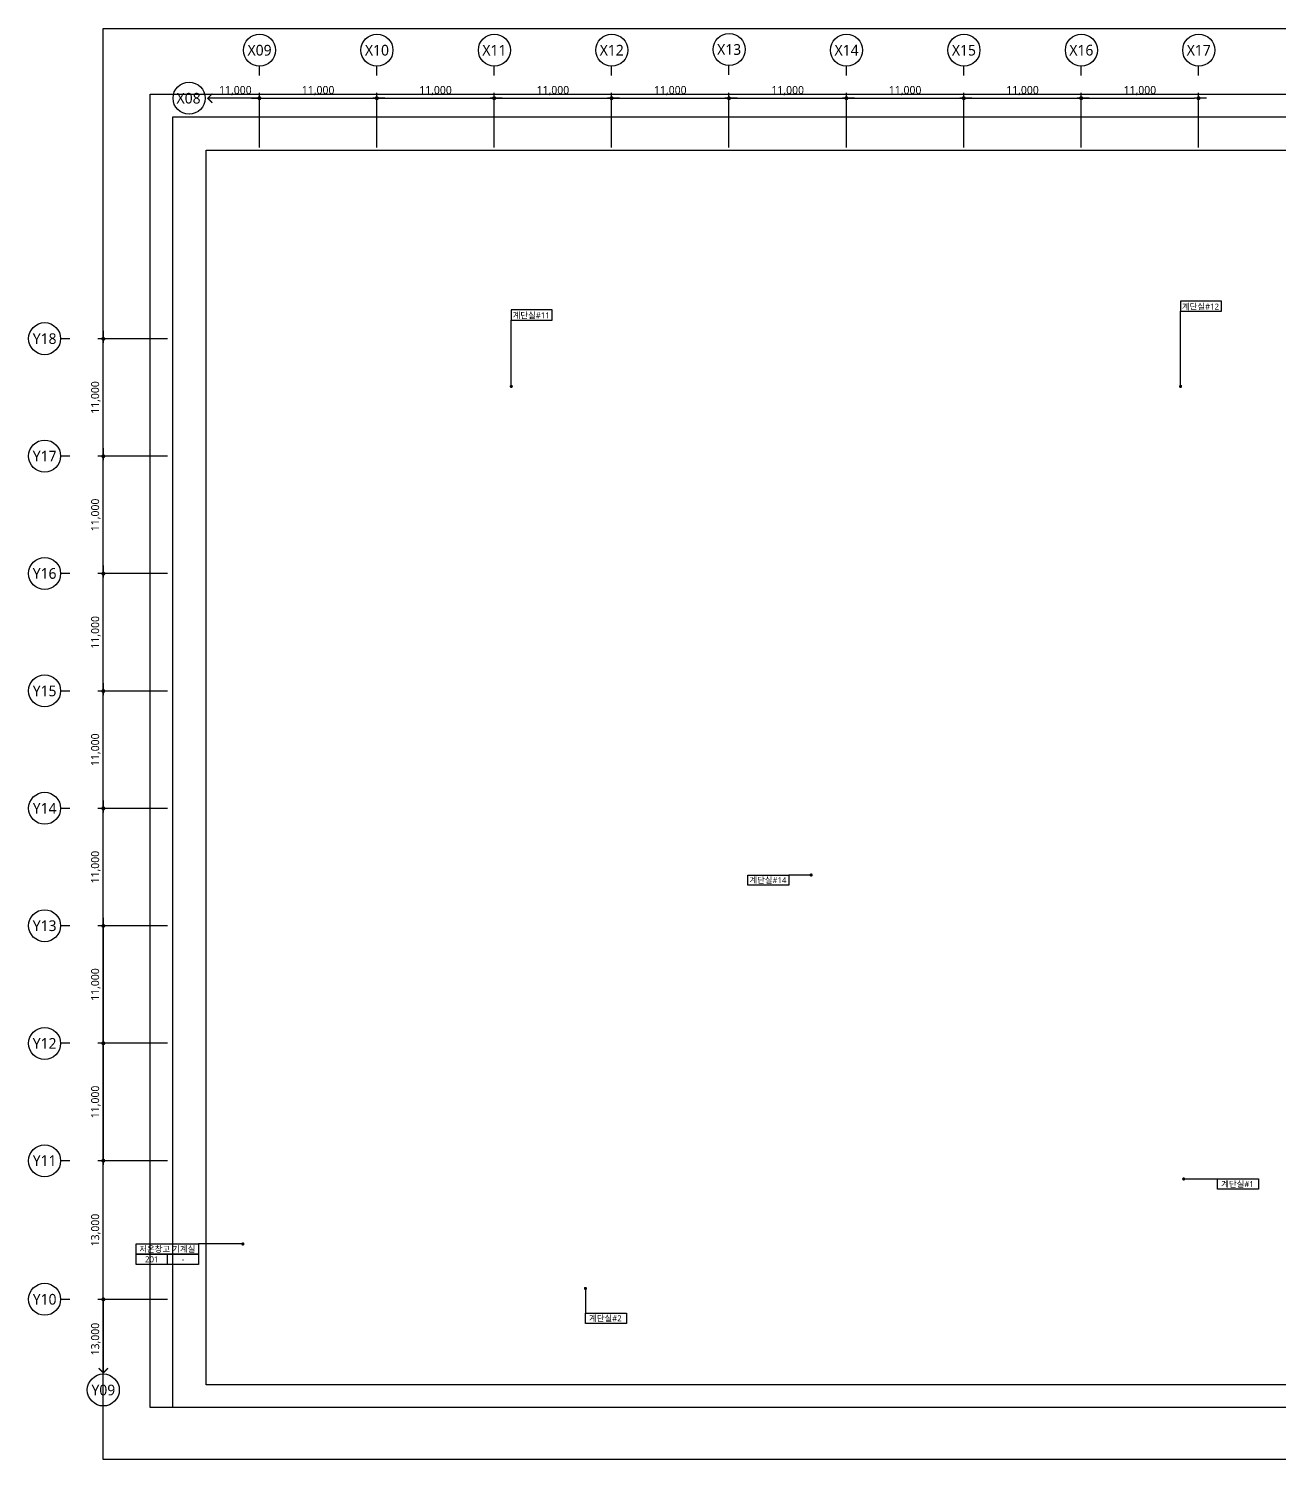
# Model space of a CAD drawing. Header units: millimetres. Extents: x 717452 to 1115512, y -611281 to 2012373.
# Drawn here: x 920452 to 1037648, y 690325 to 824373 of the extents above; entities that cross this region are included whole.
import ezdxf
from ezdxf.enums import TextEntityAlignment as Align

# ---------------------------------------------------------------- set-up
doc = ezdxf.new("R2010")
doc.units = ezdxf.units.MM
doc.header["$PDSIZE"] = -10
doc.layers.get('0').update_dxf_attribs({"linetype": 'CONTINUOUS'})
doc.layers.get('DEFPOINTS').update_dxf_attribs({"color": 146, "linetype": 'CONTINUOUS'})
for name, color, linetype, lineweight in [('A-AXIS-BUBL', 7, 'CONTINUOUS', 25), ('A-DIMS', 7, 'CONTINUOUS', 25), ('A-MKXS-LEAD', 7, 'CONTINUOUS', 25), ('A-MKXX-NAME', 3, 'CONTINUOUS', 25), ('A-MKXX-SYMB', 7, 'CONTINUOUS', 25), ('A-XXXX-SYMB', 7, 'CONTINUOUS', 25), ('A-XXXX-TXT2', 3, 'CONTINUOUS', 25)]:
    doc.layers.add(name, color=color, linetype=linetype, lineweight=lineweight)
doc.styles.add('HY울릉도L', font='H2GTRE.TTF')
doc.styles.add('맑은고딕', font='malgun.ttf')
doc.dimstyles.new('CDIM', dxfattribs={"dimtxt": 3, "dimasz": 1.5, "dimexe": 2, "dimexo": 1, "dimgap": 1, "dimtad": 1, "dimdec": 0, "dimrnd": 0.5, "dimzin": 0, "dimdsep": 32, "dimlunit": 6, "dimtxsty": 'HY울릉도L', "dimblk1": '_CIDOT', "dimblk2": '_CIDOT', "dimsah": 1, "dimcen": 5.5, "dimclrd": 2, "dimclre": 2, "dimclrt": 7, "dimadec": 0, "dimazin": 0, "dimtfac": 1, "dimtdec": 0, "dimtix": 1, "dimtmove": 2, "dimatfit": 1, "dimldrblk": '_CIDOT', "dimfxl": 1, "dimtolj": 1, "dimtzin": 0, "dimlwd": -1, "dimarcsym": 0})

# ---------------------------------------------------------------- blocks, each defined once
blk = doc.blocks.new('_CIDOT')
at = {"color": 0, "linetype": 'ByBlock'}
blk.add_line((2, 0), (-1, 0), dxfattribs=at)
at = {"color": 0, "linetype": 'ByBlock', "const_width": 0.5}
blk.add_lwpolyline([(-0.25, 0, 1), (0.25, 0, 1)], format="xyb", close=True, dxfattribs=at)
blk = doc.blocks.new('*D141')
at = {"layer": 'A-DIMS', "lineweight": -2, "transparency": 16777216}
for p, q in [((933452, -24188), (926952, -24188)), ((933452, -37188), (926952, -37188))]:
    blk.add_line(p, q, dxfattribs=at)
at = {"layer": 'A-DIMS', "transparency": 16777216}
blk.add_line((927452, -36813), (927452, -24563), dxfattribs=at)
at = {"layer": 'DEFPOINTS', "color": 0, "transparency": 16777216}
for p in [(927452, -24188), (933702, -24188), (933702, -37188)]:
    blk.add_point(p, dxfattribs=at)
at = {"layer": 'A-DIMS', "transparency": 16777216, "xscale": 375, "yscale": 375, "zscale": 375}
for p, rotation in [((927452, -24188), 90), ((927452, -37188), 270)]:
    blk.add_blockref('_CIDOT', p, dxfattribs=dict(at, rotation=rotation))
at = {"layer": 'A-DIMS', "color": 3, "transparency": 16777216, "insert": (926750, -30688), "char_height": 750, "attachment_point": 5, "rotation": 90, "style": '맑은고딕'}
blk.add_mtext('\\A1;13,000', dxfattribs=at)
blk = doc.blocks.new('*D142')
at = {"layer": 'A-DIMS', "lineweight": -2, "transparency": 16777216}
for p, q in [((933452, 30812), (926952, 30812)), ((933452, 19812), (926952, 19812))]:
    blk.add_line(p, q, dxfattribs=at)
at = {"layer": 'A-DIMS', "transparency": 16777216}
blk.add_line((927452, 20187), (927452, 30437), dxfattribs=at)
at = {"layer": 'DEFPOINTS', "color": 0, "transparency": 16777216}
for p in [(927452, 30812), (933702, 30812), (933702, 19812)]:
    blk.add_point(p, dxfattribs=at)
at = {"layer": 'A-DIMS', "transparency": 16777216, "xscale": 375, "yscale": 375, "zscale": 375}
for p, rotation in [((927452, 30812), 90), ((927452, 19812), 270)]:
    blk.add_blockref('_CIDOT', p, dxfattribs=dict(at, rotation=rotation))
at = {"layer": 'A-DIMS', "color": 3, "transparency": 16777216, "insert": (926750, 25312), "char_height": 750, "attachment_point": 5, "rotation": 90, "style": '맑은고딕'}
blk.add_mtext('\\A1;11,000', dxfattribs=at)
blk = doc.blocks.new('*D143')
at = {"layer": 'A-DIMS', "lineweight": -2, "transparency": 16777216}
for p, q in [((933452, 19812), (926952, 19812)), ((933452, 8812), (926952, 8812))]:
    blk.add_line(p, q, dxfattribs=at)
at = {"layer": 'A-DIMS', "transparency": 16777216}
blk.add_line((927452, 9187), (927452, 19437), dxfattribs=at)
at = {"layer": 'DEFPOINTS', "color": 0, "transparency": 16777216}
for p in [(927452, 19812), (933702, 19812), (933702, 8812)]:
    blk.add_point(p, dxfattribs=at)
at = {"layer": 'A-DIMS', "transparency": 16777216, "xscale": 375, "yscale": 375, "zscale": 375}
for p, rotation in [((927452, 19812), 90), ((927452, 8812), 270)]:
    blk.add_blockref('_CIDOT', p, dxfattribs=dict(at, rotation=rotation))
at = {"layer": 'A-DIMS', "color": 3, "transparency": 16777216, "insert": (926750, 14312), "char_height": 750, "attachment_point": 5, "rotation": 90, "style": '맑은고딕'}
blk.add_mtext('\\A1;11,000', dxfattribs=at)
blk = doc.blocks.new('*D144')
at = {"layer": 'A-DIMS', "lineweight": -2, "transparency": 16777216}
for p, q in [((933452, 8812), (926952, 8812)), ((933452, -2188), (926952, -2188))]:
    blk.add_line(p, q, dxfattribs=at)
at = {"layer": 'A-DIMS', "transparency": 16777216}
blk.add_line((927452, -1813), (927452, 8437), dxfattribs=at)
at = {"layer": 'DEFPOINTS', "color": 0, "transparency": 16777216}
for p in [(927452, 8812), (933702, 8812), (933702, -2188)]:
    blk.add_point(p, dxfattribs=at)
at = {"layer": 'A-DIMS', "transparency": 16777216, "xscale": 375, "yscale": 375, "zscale": 375}
for p, rotation in [((927452, 8812), 90), ((927452, -2188), 270)]:
    blk.add_blockref('_CIDOT', p, dxfattribs=dict(at, rotation=rotation))
at = {"layer": 'A-DIMS', "color": 3, "transparency": 16777216, "insert": (926750, 3312), "char_height": 750, "attachment_point": 5, "rotation": 90, "style": '맑은고딕'}
blk.add_mtext('\\A1;11,000', dxfattribs=at)
blk = doc.blocks.new('*D145')
at = {"layer": 'A-DIMS', "lineweight": -2, "transparency": 16777216}
for p, q in [((933452, -13188), (926952, -13188)), ((933452, -24188), (926952, -24188))]:
    blk.add_line(p, q, dxfattribs=at)
at = {"layer": 'A-DIMS', "transparency": 16777216}
blk.add_line((927452, -13563), (927452, -23813), dxfattribs=at)
at = {"layer": 'DEFPOINTS', "color": 0, "transparency": 16777216}
for p in [(933702, -13188), (927452, -24188), (933702, -24188)]:
    blk.add_point(p, dxfattribs=at)
at = {"layer": 'A-DIMS', "transparency": 16777216, "xscale": 375, "yscale": 375, "zscale": 375}
for p, rotation in [((927452, -13188), 90), ((927452, -24188), 270)]:
    blk.add_blockref('_CIDOT', p, dxfattribs=dict(at, rotation=rotation))
at = {"layer": 'A-DIMS', "color": 3, "transparency": 16777216, "insert": (926750, -18688), "char_height": 750, "attachment_point": 5, "rotation": 90, "style": '맑은고딕'}
blk.add_mtext('\\A1;11,000', dxfattribs=at)
blk = doc.blocks.new('*D146')
at = {"layer": 'A-DIMS', "lineweight": -2, "transparency": 16777216}
for p, q in [((933452, -2188), (926952, -2188)), ((933452, -13188), (926952, -13188))]:
    blk.add_line(p, q, dxfattribs=at)
at = {"layer": 'A-DIMS', "transparency": 16777216}
blk.add_line((927452, -2563), (927452, -12813), dxfattribs=at)
at = {"layer": 'DEFPOINTS', "color": 0, "transparency": 16777216}
for p in [(933702, -2188), (927452, -13188), (933702, -13188)]:
    blk.add_point(p, dxfattribs=at)
at = {"layer": 'A-DIMS', "transparency": 16777216, "xscale": 375, "yscale": 375, "zscale": 375}
for p, rotation in [((927452, -2188), 90), ((927452, -13188), 270)]:
    blk.add_blockref('_CIDOT', p, dxfattribs=dict(at, rotation=rotation))
at = {"layer": 'A-DIMS', "color": 3, "transparency": 16777216, "insert": (926750, -7688), "char_height": 750, "attachment_point": 5, "rotation": 90, "style": '맑은고딕'}
blk.add_mtext('\\A1;11,000', dxfattribs=at)
blk = doc.blocks.new('*D139')
at = {"layer": 'A-DIMS', "lineweight": -2, "transparency": 16777216}
for p, q in [((933452, 41812), (926952, 41812)), ((933452, 30812), (926952, 30812))]:
    blk.add_line(p, q, dxfattribs=at)
at = {"layer": 'A-DIMS', "transparency": 16777216}
blk.add_line((927452, 31187), (927452, 41437), dxfattribs=at)
at = {"layer": 'DEFPOINTS', "color": 0, "transparency": 16777216}
for p in [(927452, 41812), (933702, 41812), (933702, 30812)]:
    blk.add_point(p, dxfattribs=at)
at = {"layer": 'A-DIMS', "transparency": 16777216, "xscale": 375, "yscale": 375, "zscale": 375}
for p, rotation in [((927452, 41812), 90), ((927452, 30812), 270)]:
    blk.add_blockref('_CIDOT', p, dxfattribs=dict(at, rotation=rotation))
at = {"layer": 'A-DIMS', "color": 3, "transparency": 16777216, "insert": (926750, 36312), "char_height": 750, "attachment_point": 5, "rotation": 90, "style": '맑은고딕'}
blk.add_mtext('\\A1;11,000', dxfattribs=at)
blk = doc.blocks.new('*D140')
at = {"layer": 'A-DIMS', "lineweight": -2, "transparency": 16777216}
for p, q in [((933452, 52812), (926952, 52812)), ((933452, 41812), (926952, 41812))]:
    blk.add_line(p, q, dxfattribs=at)
at = {"layer": 'A-DIMS', "transparency": 16777216}
blk.add_line((927452, 42187), (927452, 52437), dxfattribs=at)
at = {"layer": 'DEFPOINTS', "color": 0, "transparency": 16777216}
for p in [(927452, 52812), (933702, 52812), (933702, 41812)]:
    blk.add_point(p, dxfattribs=at)
at = {"layer": 'A-DIMS', "transparency": 16777216, "xscale": 375, "yscale": 375, "zscale": 375}
for p, rotation in [((927452, 52812), 90), ((927452, 41812), 270)]:
    blk.add_blockref('_CIDOT', p, dxfattribs=dict(at, rotation=rotation))
at = {"layer": 'A-DIMS', "color": 3, "transparency": 16777216, "insert": (926750, 47312), "char_height": 750, "attachment_point": 5, "rotation": 90, "style": '맑은고딕'}
blk.add_mtext('\\A1;11,000', dxfattribs=at)
blk = doc.blocks.new('*D159')
at = {"layer": 'A-DIMS', "lineweight": -2, "transparency": 16777216}
for p, q in [((1019077, 70737), (1019077, 75853)), ((1030077, 70737), (1030077, 75853))]:
    blk.add_line(p, q, dxfattribs=at)
at = {"layer": 'A-DIMS', "transparency": 16777216}
blk.add_line((1019452, 75353), (1029702, 75353), dxfattribs=at)
at = {"layer": 'DEFPOINTS', "color": 0, "transparency": 16777216}
for p in [(1030077, 75353), (1019077, 70487), (1030077, 70487)]:
    blk.add_point(p, dxfattribs=at)
at = {"layer": 'A-DIMS', "transparency": 16777216, "xscale": 375, "yscale": 375, "zscale": 375, "rotation": 180}
blk.add_blockref('_CIDOT', (1019077, 75353), dxfattribs=at)
at = {"layer": 'A-DIMS', "transparency": 16777216, "xscale": 375, "yscale": 375, "zscale": 375}
blk.add_blockref('_CIDOT', (1030077, 75353), dxfattribs=at)
at = {"layer": 'A-DIMS', "color": 3, "transparency": 16777216, "insert": (1024577, 76055), "char_height": 750, "attachment_point": 5, "style": '맑은고딕'}
blk.add_mtext('\\A1;11,000', dxfattribs=at)
blk = doc.blocks.new('*D160')
at = {"layer": 'A-DIMS', "lineweight": -2, "transparency": 16777216}
for p, q in [((1008077, 70737), (1008077, 75853)), ((1019077, 70737), (1019077, 75853))]:
    blk.add_line(p, q, dxfattribs=at)
at = {"layer": 'A-DIMS', "transparency": 16777216}
blk.add_line((1008452, 75353), (1018702, 75353), dxfattribs=at)
at = {"layer": 'DEFPOINTS', "color": 0, "transparency": 16777216}
for p in [(1019077, 75353), (1008077, 70487), (1019077, 70487)]:
    blk.add_point(p, dxfattribs=at)
at = {"layer": 'A-DIMS', "transparency": 16777216, "xscale": 375, "yscale": 375, "zscale": 375, "rotation": 180}
blk.add_blockref('_CIDOT', (1008077, 75353), dxfattribs=at)
at = {"layer": 'A-DIMS', "transparency": 16777216, "xscale": 375, "yscale": 375, "zscale": 375}
blk.add_blockref('_CIDOT', (1019077, 75353), dxfattribs=at)
at = {"layer": 'A-DIMS', "color": 3, "transparency": 16777216, "insert": (1013577, 76055), "char_height": 750, "attachment_point": 5, "style": '맑은고딕'}
blk.add_mtext('\\A1;11,000', dxfattribs=at)
blk = doc.blocks.new('*D161')
at = {"layer": 'A-DIMS', "lineweight": -2, "transparency": 16777216}
for p, q in [((997077, 70737), (997077, 75853)), ((1008077, 70737), (1008077, 75853))]:
    blk.add_line(p, q, dxfattribs=at)
at = {"layer": 'A-DIMS', "transparency": 16777216}
blk.add_line((997452, 75353), (1007702, 75353), dxfattribs=at)
at = {"layer": 'DEFPOINTS', "color": 0, "transparency": 16777216}
for p in [(1008077, 75353), (997077, 70487), (1008077, 70487)]:
    blk.add_point(p, dxfattribs=at)
at = {"layer": 'A-DIMS', "transparency": 16777216, "xscale": 375, "yscale": 375, "zscale": 375, "rotation": 180}
blk.add_blockref('_CIDOT', (997077, 75353), dxfattribs=at)
at = {"layer": 'A-DIMS', "transparency": 16777216, "xscale": 375, "yscale": 375, "zscale": 375}
blk.add_blockref('_CIDOT', (1008077, 75353), dxfattribs=at)
at = {"layer": 'A-DIMS', "color": 3, "transparency": 16777216, "insert": (1002577, 76055), "char_height": 750, "attachment_point": 5, "style": '맑은고딕'}
blk.add_mtext('\\A1;11,000', dxfattribs=at)
blk = doc.blocks.new('*D162')
at = {"layer": 'A-DIMS', "lineweight": -2, "transparency": 16777216}
for p, q in [((986077, 70737), (986077, 75853)), ((997077, 70737), (997077, 75853))]:
    blk.add_line(p, q, dxfattribs=at)
at = {"layer": 'A-DIMS', "transparency": 16777216}
blk.add_line((986452, 75353), (996702, 75353), dxfattribs=at)
at = {"layer": 'DEFPOINTS', "color": 0, "transparency": 16777216}
for p in [(997077, 75353), (986077, 70487), (997077, 70487)]:
    blk.add_point(p, dxfattribs=at)
at = {"layer": 'A-DIMS', "transparency": 16777216, "xscale": 375, "yscale": 375, "zscale": 375, "rotation": 180}
blk.add_blockref('_CIDOT', (986077, 75353), dxfattribs=at)
at = {"layer": 'A-DIMS', "transparency": 16777216, "xscale": 375, "yscale": 375, "zscale": 375}
blk.add_blockref('_CIDOT', (997077, 75353), dxfattribs=at)
at = {"layer": 'A-DIMS', "color": 3, "transparency": 16777216, "insert": (991577, 76055), "char_height": 750, "attachment_point": 5, "style": '맑은고딕'}
blk.add_mtext('\\A1;11,000', dxfattribs=at)
blk = doc.blocks.new('*D155')
at = {"layer": 'A-DIMS', "lineweight": -2, "transparency": 16777216}
for p, q in [((975077, 70737), (975077, 75853)), ((986077, 70737), (986077, 75853))]:
    blk.add_line(p, q, dxfattribs=at)
at = {"layer": 'A-DIMS', "transparency": 16777216}
blk.add_line((975452, 75353), (985702, 75353), dxfattribs=at)
at = {"layer": 'DEFPOINTS', "color": 0, "transparency": 16777216}
for p in [(986077, 75353), (975077, 70487), (986077, 70487)]:
    blk.add_point(p, dxfattribs=at)
at = {"layer": 'A-DIMS', "transparency": 16777216, "xscale": 375, "yscale": 375, "zscale": 375, "rotation": 180}
blk.add_blockref('_CIDOT', (975077, 75353), dxfattribs=at)
at = {"layer": 'A-DIMS', "transparency": 16777216, "xscale": 375, "yscale": 375, "zscale": 375}
blk.add_blockref('_CIDOT', (986077, 75353), dxfattribs=at)
at = {"layer": 'A-DIMS', "color": 3, "transparency": 16777216, "insert": (980577, 76055), "char_height": 750, "attachment_point": 5, "style": '맑은고딕'}
blk.add_mtext('\\A1;11,000', dxfattribs=at)
blk = doc.blocks.new('*D156')
at = {"layer": 'A-DIMS', "lineweight": -2, "transparency": 16777216}
for p, q in [((964077, 70737), (964077, 75853)), ((975077, 70737), (975077, 75853))]:
    blk.add_line(p, q, dxfattribs=at)
at = {"layer": 'A-DIMS', "transparency": 16777216}
blk.add_line((964452, 75353), (974702, 75353), dxfattribs=at)
at = {"layer": 'DEFPOINTS', "color": 0, "transparency": 16777216}
for p in [(975077, 75353), (964077, 70487), (975077, 70487)]:
    blk.add_point(p, dxfattribs=at)
at = {"layer": 'A-DIMS', "transparency": 16777216, "xscale": 375, "yscale": 375, "zscale": 375, "rotation": 180}
blk.add_blockref('_CIDOT', (964077, 75353), dxfattribs=at)
at = {"layer": 'A-DIMS', "transparency": 16777216, "xscale": 375, "yscale": 375, "zscale": 375}
blk.add_blockref('_CIDOT', (975077, 75353), dxfattribs=at)
at = {"layer": 'A-DIMS', "color": 3, "transparency": 16777216, "insert": (969577, 76055), "char_height": 750, "attachment_point": 5, "style": '맑은고딕'}
blk.add_mtext('\\A1;11,000', dxfattribs=at)
blk = doc.blocks.new('*D157')
at = {"layer": 'A-DIMS', "lineweight": -2, "transparency": 16777216}
for p, q in [((953077, 70737), (953077, 75853)), ((964077, 70737), (964077, 75853))]:
    blk.add_line(p, q, dxfattribs=at)
at = {"layer": 'A-DIMS', "transparency": 16777216}
blk.add_line((953452, 75353), (963702, 75353), dxfattribs=at)
at = {"layer": 'DEFPOINTS', "color": 0, "transparency": 16777216}
for p in [(964077, 75353), (953077, 70487), (964077, 70487)]:
    blk.add_point(p, dxfattribs=at)
at = {"layer": 'A-DIMS', "transparency": 16777216, "xscale": 375, "yscale": 375, "zscale": 375, "rotation": 180}
blk.add_blockref('_CIDOT', (953077, 75353), dxfattribs=at)
at = {"layer": 'A-DIMS', "transparency": 16777216, "xscale": 375, "yscale": 375, "zscale": 375}
blk.add_blockref('_CIDOT', (964077, 75353), dxfattribs=at)
at = {"layer": 'A-DIMS', "color": 3, "transparency": 16777216, "insert": (958577, 76055), "char_height": 750, "attachment_point": 5, "style": '맑은고딕'}
blk.add_mtext('\\A1;11,000', dxfattribs=at)
blk = doc.blocks.new('*D158')
at = {"layer": 'A-DIMS', "lineweight": -2, "transparency": 16777216}
for p, q in [((942077, 70737), (942077, 75853)), ((953077, 70737), (953077, 75853))]:
    blk.add_line(p, q, dxfattribs=at)
at = {"layer": 'A-DIMS', "transparency": 16777216}
blk.add_line((942452, 75353), (952702, 75353), dxfattribs=at)
at = {"layer": 'DEFPOINTS', "color": 0, "transparency": 16777216}
for p in [(953077, 75353), (942077, 70487), (953077, 70487)]:
    blk.add_point(p, dxfattribs=at)
at = {"layer": 'A-DIMS', "transparency": 16777216, "xscale": 375, "yscale": 375, "zscale": 375, "rotation": 180}
blk.add_blockref('_CIDOT', (942077, 75353), dxfattribs=at)
at = {"layer": 'A-DIMS', "transparency": 16777216, "xscale": 375, "yscale": 375, "zscale": 375}
blk.add_blockref('_CIDOT', (953077, 75353), dxfattribs=at)
at = {"layer": 'A-DIMS', "color": 3, "transparency": 16777216, "insert": (947577, 76055), "char_height": 750, "attachment_point": 5, "style": '맑은고딕'}
blk.add_mtext('\\A1;11,000', dxfattribs=at)
blk = doc.blocks.new('Dim250-4')
at = {"const_width": 125}
for points in [[(27518, 135181.2), (27091.1, 134754.3), (27518, 134327.4)], [(16859.5, 15779.3), (17301.4, 15337.4), (17743.4, 15779.3)]]:
    blk.add_lwpolyline(points, dxfattribs=at)
at = {"layer": 'A-AXIS-BUBL', "ltscale": 0.2}
for p, q in [((31926.4, 136879.3), (31926.4, 137754.4)), ((42926.4, 136879.3), (42926.4, 137754.4)), ((42926.4, 136879.3), (42926.4, 137754.4)), ((53926.4, 136879.3), (53926.4, 137754.4)), ((64926.4, 136879.3), (64926.4, 137754.4)), ((75926.4, 136945.4), (75926.4, 137820.5)), ((86925.6, 136879.3), (86925.6, 137754.4)), ((97926.4, 136879.3), (97926.4, 137754.4)), ((108926.4, 136879.3), (108926.4, 137754.4)), ((119926.4, 136879.3), (119926.4, 137754.4)), ((14176.4, 112213.1), (13301.3, 112213.1)), ((14176.4, 101213.1), (13301.3, 101213.1)), ((14176.4, 90213.1), (13301.3, 90213.1)), ((14176.4, 79213.1), (13301.3, 79213.1)), ((14176.4, 68213.1), (13301.3, 68213.1)), ((14176.4, 57213.1), (13301.3, 57213.1)), ((14176.4, 46213.1), (13301.3, 46213.1)), ((14176.4, 35213.1), (13301.3, 35213.1)), ((14176.4, 22213.1), (13301.3, 22213.1))]:
    blk.add_line(p, q, dxfattribs=at)
for centre in [(31941.1, 139254.3), (42941.1, 139254.3), (42941.1, 139254.3), (53941.1, 139254.3), (64941.1, 139254.3), (75941.1, 139320.4), (86940.3, 139254.3), (97941.1, 139254.3), (108941.1, 139254.3), (119941.1, 139254.3), (11801.4, 112227.8), (11801.4, 101227.8), (11801.4, 90227.8), (11801.4, 79227.8), (11801.4, 68227.8), (11801.4, 57227.8), (11801.4, 46198.4), (11801.4, 35198.4), (11801.4, 22227.8), (17301.4, 13729.1)]:
    blk.add_circle(centre, 1500, dxfattribs=at)
at = {"layer": 'A-DIMS'}
for p, q in [((31926.4, 134754.3), (27091.1, 134754.3)), ((17301.4, 22213.1), (17301.4, 15337.4))]:
    blk.add_line(p, q, dxfattribs=at)
at = {"layer": 'A-XXXX-SYMB'}
blk.add_circle((25336.9, 134754.3), 1500, dxfattribs=at)
at = {"layer": 'A-DIMS', "color": 3, "insert": (29672.4, 135456.7), "char_height": 750, "attachment_point": 5, "style": '맑은고딕'}
blk.add_mtext('\\A1;11,000', dxfattribs=at)
at = {"layer": 'A-DIMS', "color": 3, "insert": (16601, 18496.9), "char_height": 750, "attachment_point": 5, "rotation": 90, "style": '맑은고딕'}
blk.add_mtext('\\A1;13,000', dxfattribs=at)
at = {"layer": 'A-XXXX-TXT2', "ltscale": 0.2, "style": '맑은고딕'}
for s, p in [('X09', (31941.1, 139254.3)), ('X10', (42941.1, 139254.3)), ('X11', (53941.1, 139254.3)), ('X12', (64941.1, 139254.3)), ('X13', (75941.1, 139320.4)), ('X14', (86940.3, 139254.3)), ('X15', (97941.1, 139254.3)), ('X16', (108941.1, 139254.3)), ('X17', (119941.1, 139254.3)), ('X08', (25288.7, 134754.3)), ('Y18', (11801.4, 112227.8)), ('Y17', (11801.4, 101227.8)), ('Y16', (11801.4, 90227.8)), ('Y15', (11801.4, 79227.8)), ('Y14', (11801.4, 68227.8)), ('Y13', (11801.4, 57227.8)), ('Y12', (11801.4, 46199.1)), ('Y11', (11801.4, 35227.8)), ('Y10', (11801.4, 22227.8)), ('Y09', (17301.4, 13729.7))]:
    blk.add_text(s, height=1000, dxfattribs=at).set_placement(p, align=Align.MIDDLE_CENTER)
at = {"layer": 'A-DIMS'}
for p1, p2, distance, picture, middle in [((31926.4, 129888.1), (42926.4, 129888.1), 4866.2, '*D158', (37426.4, 135456.7)), ((42926.4, 129888.1), (53926.4, 129888.1), 4866.2, '*D157', (48426.4, 135456.7)), ((53926.4, 129888.1), (64926.4, 129888.1), 4866.2, '*D156', (59426.4, 135456.7)), ((64926.4, 129888.1), (75926.4, 129888.1), 4866.2, '*D155', (70426.4, 135456.7)), ((75926.4, 129888.1), (86926.4, 129888.1), 4866.2, '*D162', (81426.4, 135456.7)), ((86926.4, 129888.1), (97926.4, 129888.1), 4866.2, '*D161', (92426.4, 135456.7)), ((97926.4, 129888.1), (108926.4, 129888.1), 4866.2, '*D160', (103426.4, 135456.7)), ((108926.4, 129888.1), (119926.4, 129888.1), 4866.2, '*D159', (114426.4, 135456.7)), ((23551.4, 101213.1), (23551.4, 112213.1), 6250, '*D140', (16599, 106713.1)), ((23551.4, 90213.1), (23551.4, 101213.1), 6250, '*D139', (16599, 95713.1)), ((23551.4, 79213.1), (23551.4, 90213.1), 6250, '*D142', (16599, 84713.1)), ((23551.4, 68213.1), (23551.4, 79213.1), 6250, '*D143', (16599, 73713.1)), ((23551.4, 57213.1), (23551.4, 68213.1), 6250, '*D144', (16599, 62713.1)), ((23551.4, 57213.1), (23551.4, 46213.1), -6250, '*D146', (16599, 51713.1)), ((23551.4, 46213.1), (23551.4, 35213.1), -6250, '*D145', (16599, 40713.1)), ((23551.4, 22213.1), (23551.4, 35213.1), 6250, '*D141', (16599, 28713.1))]:
    dim = blk.add_aligned_dim(p1=p1, p2=p2, distance=distance, dimstyle='CDIM', override={"dimscale": 250, "dimtxsty": '맑은고딕', "dimclrd": 256, "dimclre": 256, "dimclrt": 3}, dxfattribs=at)
    dim.commit()
    dim.dimension.update_dxf_attribs({"geometry": picture, "text_midpoint": middle, "insert": (-910150.9, 59401.6)})

msp = doc.modelspace()

# ---------------------------------------------------------------- linework, layer by layer
at = {"layer": 'A-MKXS-LEAD'}
for p, q in [((1028388, 790853), (1028388, 797887)), ((965677, 790853), (965677, 797063)), ((993775, 745073), (991697, 745073)), ((1028685, 716595), (1031857, 716595)), ((940525, 710509), (936370, 710509)), ((972627, 706341), (972627, 704015))]:
    msp.add_line(p, q, dxfattribs=at)
at = {"layer": 'A-MKXS-LEAD', "const_width": 150}
for points in [[(965752, 790853, -1), (965602, 790853, -1)], [(1028463, 790853, -1), (1028313, 790853, -1)], [(993775, 744998, 1), (993775, 745148, 1)], [(1028685, 716670, 1), (1028685, 716520, 1)], [(940525, 710584, -1), (940525, 710434, -1)], [(972702, 706341, 1), (972552, 706341, 1)]]:
    msp.add_lwpolyline(points, format="xyb", close=True, dxfattribs=at)
at = {"layer": 'A-MKXX-SYMB'}
msp.add_line((933450, 709549), (933450, 708589), dxfattribs=at)
for points in [[(969517, 798023), (965677, 798023), (965677, 797063), (969517, 797063)], [(1032228, 798847), (1028388, 798847), (1028388, 797887), (1032228, 797887)], [(991697, 744113), (987857, 744113), (987857, 745073), (991697, 745073)], [(1035697, 715635), (1031857, 715635), (1031857, 716595), (1035697, 716595)], [(936370, 709549), (930530, 709549), (930530, 710509), (936370, 710509)], [(936370, 708589), (930530, 708589), (930530, 709549), (936370, 709549)], [(976467, 703055), (972627, 703055), (972627, 704015), (976467, 704015)]]:
    msp.add_lwpolyline(points, close=True, dxfattribs=at)
at = {"layer": 'DEFPOINTS'}
for points in [[(927452, 824373), (1090690, 824373), (1090690, 690325), (927452, 690325)], [(931827, 818237), (1090690, 818237), (1090690, 695187), (931827, 695187)], [(933952, 816112), (1090690, 816112), (1090690, 695187), (933952, 695187)], [(937077, 812987), (1090690, 812987), (1090690, 697312), (937077, 697312)]]:
    msp.add_lwpolyline(points, close=True, dxfattribs=at)

# ---------------------------------------------------------------- block references
at = {"layer": 'A-DIMS'}
msp.add_blockref('Dim250-4', (910151, 683098), dxfattribs=at)

# ---------------------------------------------------------------- texts
at = {"layer": 'A-MKXX-NAME', "style": '맑은고딕'}
for s, p in [('계단실#11', (967544, 797506)), ('계단실#12', (1030254, 798330)), ('계단실#14', (989724, 744593)), ('계단실#1', (1033724, 716115)), ('저온창고 기계실', (933450, 710029)), ('201', (931990, 709069)), ('-', (934910, 709069)), ('계단실#2', (974494, 703535))]:
    msp.add_text(s, height=560, dxfattribs=at).set_placement(p, align=Align.MIDDLE_CENTER)

doc.saveas('drawing.dxf')
